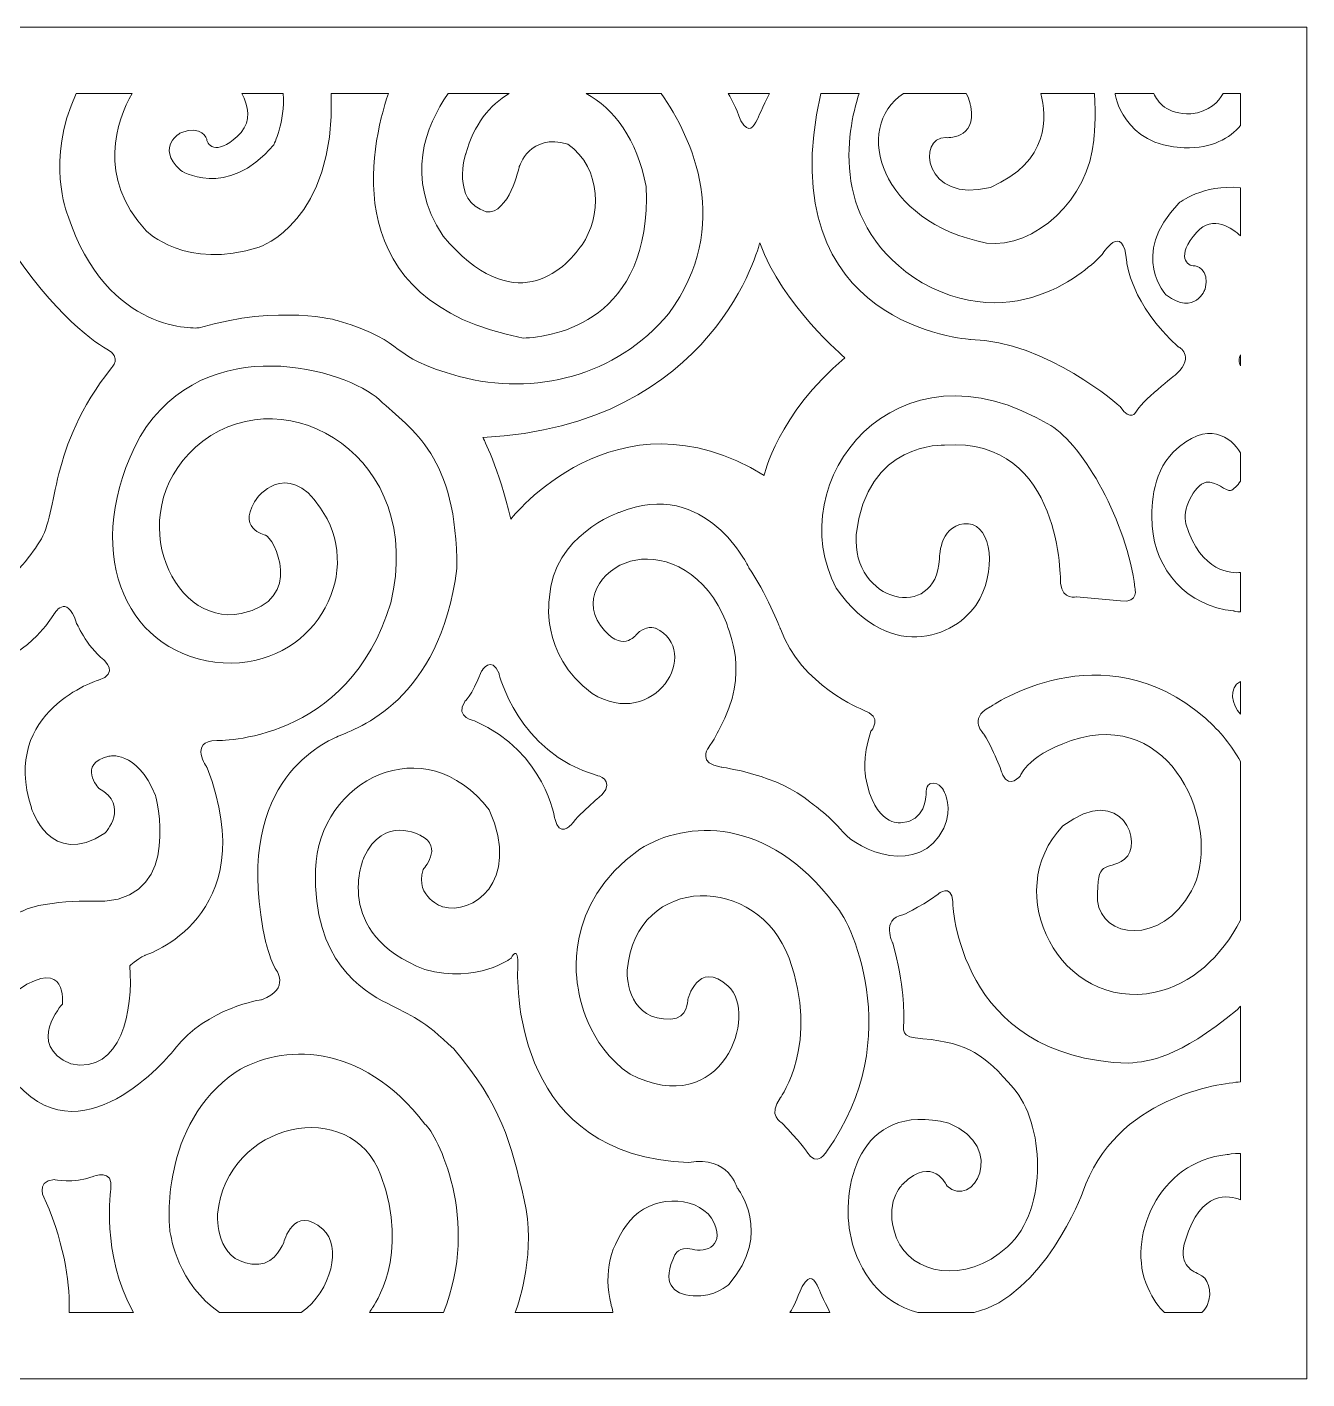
# Model space of a CAD drawing. Header units: centimetres. Extents: x 1.9 to 27.5, y -9.5 to -3.6.
# Drawn here: x 8.87 to 14.46, y -9.5 to -3.59 of the extents above; entities that cross this region are included whole.
import ezdxf

# ---------------------------------------------------------------- set-up
doc = ezdxf.new("R2010")
doc.units = ezdxf.units.CM
doc.header["$MEASUREMENT"] = 0
doc.layers.add('layer 1', color=7, linetype='Continuous')

msp = doc.modelspace()

# ---------------------------------------------------------------- linework, layer by layer
at = {"layer": 'layer 1', "color": 7, "lineweight": 9}
for points, knots in [([(1.85394, -3.59031), (1.85394, -3.59031), (14.45806, -3.59031), (14.45806, -3.59031), (14.45806, -3.59031), (14.45806, -3.59031), (14.45806, -9.50001), (14.45806, -9.50001), (14.45806, -9.50001), (14.45806, -9.50001), (1.85394, -9.50001), (1.85394, -9.50001), (1.85394, -9.50001), (1.85394, -9.50001), (1.85394, -3.59031), (1.85394, -3.59031)], [0, 0, 0, 0, 0.2, 0.2, 0.2, 0.2, 0.4, 0.4, 0.4, 0.4, 0.6, 0.6, 0.6, 0.6, 1, 1, 1, 1]), ([(9.08039, -3.88095), (8.94539, -4.17422), (9.0422, -4.40906), (9.0422, -4.40906), (9.0422, -4.40906), (9.21658, -4.94289), (9.61802, -4.90538), (9.61802, -4.90538), (9.61802, -4.90538), (9.9695, -4.80071), (10.22562, -4.87398), (10.22562, -4.87398), (10.22562, -4.87398), (10.54986, -4.97342), (10.42453, -5.02837), (10.75421, -5.11735), (10.75421, -5.11735), (11.0839, -5.20632), (11.43811, -5.11735), (11.66971, -4.84258), (11.66971, -4.84258), (11.95132, -4.45594), (11.77277, -4.07692), (11.63694, -3.88095), (11.63694, -3.88095), (11.63694, -3.88095), (11.30888, -3.88095), (11.30888, -3.88095), (11.30888, -3.88095), (11.42856, -3.94541), (11.53124, -4.08043), (11.57071, -4.28694), (11.57071, -4.28694), (11.59614, -4.8766), (11.16746, -4.94638), (11.03304, -4.94987), (11.03304, -4.94987), (10.21217, -4.79162), (10.36551, -4.11383), (10.44453, -3.88095), (10.44453, -3.88095), (10.44453, -3.88095), (10.19419, -3.88095), (10.19419, -3.88095), (10.19419, -3.88095), (10.21473, -4.44312), (9.87959, -4.55211), (9.87959, -4.55211), (9.87959, -4.55211), (9.5608, -4.65679), (9.38642, -4.48146), (9.38642, -4.48146), (9.38642, -4.48146), (9.16789, -4.2451), (9.25805, -3.99921), (9.3249, -3.88095), (9.3249, -3.88095), (9.3249, -3.88095), (9.08039, -3.88095), (9.08039, -3.88095)], [0, 0, 0, 0, 0.0625, 0.0625, 0.0625, 0.0625, 0.125, 0.125, 0.125, 0.125, 0.1875, 0.1875, 0.1875, 0.1875, 0.25, 0.25, 0.25, 0.25, 0.3125, 0.3125, 0.3125, 0.3125, 0.375, 0.375, 0.375, 0.375, 0.4375, 0.4375, 0.4375, 0.4375, 0.5, 0.5, 0.5, 0.5, 0.5625, 0.5625, 0.5625, 0.5625, 0.625, 0.625, 0.625, 0.625, 0.6875, 0.6875, 0.6875, 0.6875, 0.75, 0.75, 0.75, 0.75, 0.8125, 0.8125, 0.8125, 0.8125, 0.875, 0.875, 0.875, 0.875, 1, 1, 1, 1]), ([(9.80458, -3.88095), (9.831, -3.93463), (9.84647, -4.00128), (9.80057, -4.05097), (9.80057, -4.05097), (9.70471, -4.15472), (9.65191, -4.11212), (9.65083, -4.08054), (9.65083, -4.08054), (9.65083, -4.08054), (9.63018, -4.01642), (9.53825, -4.05208), (9.53825, -4.05208), (9.53825, -4.05208), (9.42401, -4.11022), (9.53543, -4.2164), (9.53543, -4.2164), (9.53543, -4.2164), (9.73526, -4.34909), (9.94299, -4.10701), (9.94299, -4.10701), (9.94299, -4.10701), (9.99295, -4.00479), (9.98526, -3.88095), (9.98526, -3.88095), (9.98526, -3.88095), (9.80458, -3.88095), (9.80458, -3.88095)], [0, 0, 0, 0, 0.125, 0.125, 0.125, 0.125, 0.25, 0.25, 0.25, 0.25, 0.375, 0.375, 0.375, 0.375, 0.5, 0.5, 0.5, 0.5, 0.625, 0.625, 0.625, 0.625, 0.75, 0.75, 0.75, 0.75, 1, 1, 1, 1]), ([(10.70517, -3.88095), (10.60802, -4.02376), (10.51381, -4.24518), (10.68337, -4.50501), (10.68337, -4.50501), (10.99126, -4.86613), (11.20923, -4.6594), (11.29097, -4.54165), (11.29097, -4.54165), (11.37272, -4.42389), (11.38089, -4.20931), (11.22831, -4.10202), (11.22831, -4.10202), (11.0621, -4.0523), (11.01578, -4.20146), (11.01578, -4.20146), (11.01578, -4.20146), (11.01578, -4.20146), (10.97219, -4.4108), (10.87137, -4.39772), (10.87137, -4.39772), (10.71607, -4.35062), (10.78237, -4.14389), (10.78237, -4.14389), (10.78237, -4.14389), (10.81821, -4.01702), (10.88811, -3.92926), (10.97237, -3.88095), (10.97237, -3.88095), (10.97237, -3.88095), (10.70517, -3.88095), (10.70517, -3.88095)], [0, 0, 0, 0, 0.1111111, 0.1111111, 0.1111111, 0.1111111, 0.2222222, 0.2222222, 0.2222222, 0.2222222, 0.3333333, 0.3333333, 0.3333333, 0.3333333, 0.4444444, 0.4444444, 0.4444444, 0.4444444, 0.5555556, 0.5555556, 0.5555556, 0.5555556, 0.6666667, 0.6666667, 0.6666667, 0.6666667, 0.7777778, 0.7777778, 0.7777778, 0.7777778, 1, 1, 1, 1]), ([(11.92874, -3.88095), (11.94832, -3.91216), (11.95843, -3.9359), (11.98491, -4), (11.98491, -4), (12.02274, -4.06204), (12.0385, -4.02875), (12.05741, -3.99243), (12.05741, -3.99243), (12.05741, -3.99243), (12.08135, -3.93615), (12.10951, -3.88095), (12.10951, -3.88095), (12.10951, -3.88095), (11.92874, -3.88095), (11.92874, -3.88095)], [0, 0, 0, 0, 0.2, 0.2, 0.2, 0.2, 0.4, 0.4, 0.4, 0.4, 0.6, 0.6, 0.6, 0.6, 1, 1, 1, 1]), ([(12.3333, -3.88095), (12.10489, -4.90276), (12.98754, -4.95615), (12.98754, -4.95615), (12.98754, -4.95615), (13.32177, -4.96313), (13.64147, -5.24924), (13.64147, -5.24924), (13.64147, -5.24924), (13.6887, -5.31902), (13.71049, -5.27366), (13.71049, -5.27366), (13.71049, -5.27366), (13.72866, -5.23179), (13.88851, -5.10618), (13.88851, -5.10618), (13.88851, -5.10618), (13.97206, -5.02593), (13.89577, -4.98755), (13.89577, -4.98755), (13.89577, -4.98755), (13.6887, -4.80263), (13.67053, -4.61771), (13.67053, -4.61771), (13.67053, -4.61771), (13.656, -4.43278), (13.56154, -4.5863), (13.56154, -4.5863), (13.56154, -4.5863), (13.56154, -4.5863), (13.23095, -4.95964), (12.77684, -4.70842), (12.77684, -4.70842), (12.36924, -4.45832), (12.44682, -4.0494), (12.50097, -3.88095), (12.50097, -3.88095), (12.50097, -3.88095), (12.3333, -3.88095), (12.3333, -3.88095)], [0, 0, 0, 0, 0.0909091, 0.0909091, 0.0909091, 0.0909091, 0.1818182, 0.1818182, 0.1818182, 0.1818182, 0.2727273, 0.2727273, 0.2727273, 0.2727273, 0.3636364, 0.3636364, 0.3636364, 0.3636364, 0.4545455, 0.4545455, 0.4545455, 0.4545455, 0.5454545, 0.5454545, 0.5454545, 0.5454545, 0.6363636, 0.6363636, 0.6363636, 0.6363636, 0.7272727, 0.7272727, 0.7272727, 0.7272727, 0.8181818, 0.8181818, 0.8181818, 0.8181818, 1, 1, 1, 1]), ([(12.69564, -3.88095), (12.46915, -4.03046), (12.59423, -4.44342), (13.05769, -4.53451), (13.05769, -4.53451), (13.26654, -4.56207), (13.50729, -4.3401), (13.52642, -4.08445), (13.52642, -4.08445), (13.52642, -4.08445), (13.53905, -3.97574), (13.52922, -3.88095), (13.52922, -3.88095), (13.52922, -3.88095), (13.29552, -3.88095), (13.29552, -3.88095), (13.29552, -3.88095), (13.32225, -3.9814), (13.33454, -4.17824), (13.07523, -4.29111), (13.07523, -4.29111), (12.78347, -4.36612), (12.75158, -4.06761), (12.88072, -4.07374), (12.88072, -4.07374), (12.88072, -4.07374), (13.01624, -4.08445), (12.98913, -3.93749), (12.98913, -3.93749), (12.98913, -3.93749), (12.98565, -3.90943), (12.96875, -3.88095), (12.96875, -3.88095), (12.96875, -3.88095), (12.69564, -3.88095), (12.69564, -3.88095)], [0, 0, 0, 0, 0.1, 0.1, 0.1, 0.1, 0.2, 0.2, 0.2, 0.2, 0.3, 0.3, 0.3, 0.3, 0.4, 0.4, 0.4, 0.4, 0.5, 0.5, 0.5, 0.5, 0.6, 0.6, 0.6, 0.6, 0.7, 0.7, 0.7, 0.7, 0.8, 0.8, 0.8, 0.8, 1, 1, 1, 1]), ([(13.6194, -3.88095), (13.6194, -3.88095), (13.61953, -3.88122), (13.61953, -3.88122), (13.61953, -3.88122), (13.61953, -3.88122), (13.65196, -4.10949), (13.92217, -4.11814), (13.92217, -4.11814), (14.04523, -4.12208), (14.12098, -4.0753), (14.16742, -4.02043), (14.16742, -4.02043), (14.16742, -4.02043), (14.16742, -3.88095), (14.16742, -3.88095), (14.16742, -3.88095), (14.16742, -3.88095), (14.09183, -3.88095), (14.09183, -3.88095), (14.09183, -3.88095), (14.07337, -3.91454), (14.03314, -3.96175), (13.95099, -3.96942), (13.95099, -3.96942), (13.84477, -3.97427), (13.80424, -3.91608), (13.78951, -3.88095), (13.78951, -3.88095), (13.78951, -3.88095), (13.6194, -3.88095), (13.6194, -3.88095)], [0, 0, 0, 0, 0.1111111, 0.1111111, 0.1111111, 0.1111111, 0.2222222, 0.2222222, 0.2222222, 0.2222222, 0.3333333, 0.3333333, 0.3333333, 0.3333333, 0.4444444, 0.4444444, 0.4444444, 0.4444444, 0.5555556, 0.5555556, 0.5555556, 0.5555556, 0.6666667, 0.6666667, 0.6666667, 0.6666667, 0.7777778, 0.7777778, 0.7777778, 0.7777778, 1, 1, 1, 1]), ([(9.23443, -5.08052), (9.23443, -5.08052), (9.28275, -5.0347), (9.21373, -4.99805), (9.21373, -4.99805), (9.1447, -4.9614), (8.94452, -4.80563), (8.74435, -4.47882), (8.74435, -4.47882), (8.54417, -4.15201), (8.11621, -4.37192), (8.09895, -4.57045), (8.09895, -4.57045), (8.08169, -4.76898), (8.13001, -4.8545), (8.24046, -4.87893), (8.24046, -4.87893), (8.36125, -4.88504), (8.40612, -4.7476), (8.33364, -4.70789), (8.33364, -4.70789), (8.26116, -4.66819), (8.22665, -4.54296), (8.38196, -4.49104), (8.38196, -4.49104), (8.53727, -4.43912), (8.63391, -4.64375), (8.64426, -4.77814), (8.64426, -4.77814), (8.65461, -4.91253), (8.60284, -4.98584), (8.54762, -5.04387), (8.54762, -5.04387), (8.4924, -5.1019), (8.52346, -5.13244), (8.57868, -5.16298), (8.57868, -5.16298), (8.63391, -5.19353), (8.92382, -5.41649), (8.73054, -5.81355), (8.73054, -5.81355), (8.52691, -6.06706), (8.25771, -5.9571), (8.2301, -5.82882), (8.2301, -5.82882), (8.20249, -5.70054), (8.26807, -5.63182), (8.37333, -5.65778), (8.37333, -5.65778), (8.4786, -5.68374), (8.5528, -5.57226), (8.46824, -5.43482), (8.46824, -5.43482), (8.34054, -5.2989), (8.09723, -5.389), (8.05926, -5.57226), (8.05926, -5.57226), (8.0213, -5.75552), (8.02302, -6.01361), (8.31466, -6.13883), (8.31466, -6.13883), (8.61665, -6.22435), (8.83408, -5.97696), (8.92036, -5.84104), (8.92036, -5.84104), (9.00665, -5.70512), (8.95488, -5.43329), (9.23443, -5.08052)], [0, 0, 0, 0, 0.0555556, 0.0555556, 0.0555556, 0.0555556, 0.1111111, 0.1111111, 0.1111111, 0.1111111, 0.1666667, 0.1666667, 0.1666667, 0.1666667, 0.2222222, 0.2222222, 0.2222222, 0.2222222, 0.2777778, 0.2777778, 0.2777778, 0.2777778, 0.3333333, 0.3333333, 0.3333333, 0.3333333, 0.3888889, 0.3888889, 0.3888889, 0.3888889, 0.4444444, 0.4444444, 0.4444444, 0.4444444, 0.5, 0.5, 0.5, 0.5, 0.5555556, 0.5555556, 0.5555556, 0.5555556, 0.6111111, 0.6111111, 0.6111111, 0.6111111, 0.6666667, 0.6666667, 0.6666667, 0.6666667, 0.7222222, 0.7222222, 0.7222222, 0.7222222, 0.7777778, 0.7777778, 0.7777778, 0.7777778, 0.8333333, 0.8333333, 0.8333333, 0.8333333, 0.8888889, 0.8888889, 0.8888889, 0.8888889, 1, 1, 1, 1]), ([(14.16742, -4.29303), (14.00323, -4.27615), (13.89823, -4.35986), (13.89823, -4.35986), (13.89823, -4.35986), (13.6784, -4.59189), (13.84372, -4.76285), (13.84372, -4.76285), (13.84372, -4.76285), (13.96908, -4.85357), (14.01268, -4.73669), (14.01268, -4.73669), (14.01268, -4.73669), (14.0363, -4.64422), (13.96726, -4.63376), (13.96726, -4.63376), (13.96726, -4.63376), (13.93456, -4.63725), (13.8831, -4.59315), (13.97634, -4.48721), (13.97634, -4.48721), (14.04707, -4.40686), (14.13533, -4.47347), (14.16742, -4.50289), (14.16742, -4.50289), (14.16742, -4.50289), (14.16742, -4.29303), (14.16742, -4.29303)], [0, 0, 0, 0, 0.125, 0.125, 0.125, 0.125, 0.25, 0.25, 0.25, 0.25, 0.375, 0.375, 0.375, 0.375, 0.5, 0.5, 0.5, 0.5, 0.625, 0.625, 0.625, 0.625, 0.75, 0.75, 0.75, 0.75, 1, 1, 1, 1]), ([(10.97904, -5.74163), (10.97904, -5.74163), (11.43797, -5.15306), (12.08626, -5.55058), (12.08626, -5.55058), (12.08626, -5.55058), (12.14403, -5.28249), (12.43929, -5.03597), (12.43929, -5.03597), (12.43929, -5.03597), (12.16649, -4.80793), (12.067, -4.53368), (12.067, -4.53368), (12.067, -4.53368), (11.87444, -5.33487), (10.85708, -5.38418), (10.85708, -5.38418), (10.85708, -5.38418), (10.92769, -5.51977), (10.97904, -5.74163)], [0, 0, 0, 0, 0.1666667, 0.1666667, 0.1666667, 0.1666667, 0.3333333, 0.3333333, 0.3333333, 0.3333333, 0.5, 0.5, 0.5, 0.5, 0.6666667, 0.6666667, 0.6666667, 0.6666667, 1, 1, 1, 1]), ([(8.82423, -8.21358), (8.82423, -8.21358), (8.66801, -7.97283), (8.82786, -7.79838), (8.82786, -7.79838), (9.0422, -7.65183), (9.02041, -7.86118), (9.02041, -7.86118), (9.02041, -7.86118), (9.02041, -7.86118), (8.85692, -8.03912), (9.05674, -8.12286), (9.05674, -8.12286), (9.28198, -8.16822), (9.3292, -7.8856), (9.31467, -7.6937), (9.31467, -7.6937), (9.31467, -7.6937), (9.34374, -7.66579), (9.38006, -7.64834), (9.38006, -7.64834), (9.38006, -7.64834), (9.9032, -7.48436), (9.65253, -6.8284), (9.65253, -6.8284), (9.65253, -6.8284), (9.56898, -6.71152), (9.69431, -6.7089), (9.69431, -6.7089), (9.69431, -6.7089), (10.27194, -6.7246), (10.4545, -6.10703), (10.4545, -6.10703), (10.6098, -5.46853), (9.99947, -5.12049), (9.63437, -5.40049), (9.63437, -5.40049), (9.26926, -5.68049), (9.48724, -6.21694), (9.80057, -6.15413), (9.80057, -6.15413), (10.08394, -6.09395), (9.94226, -5.81918), (9.90684, -5.81133), (9.90684, -5.81133), (9.90684, -5.81133), (9.7706, -5.78255), (9.87687, -5.64124), (9.87687, -5.64124), (9.87687, -5.64124), (10.02672, -5.45806), (10.17658, -5.74068), (10.17658, -5.74068), (10.32644, -6.02329), (10.08667, -6.41582), (9.68614, -6.3661), (9.68614, -6.3661), (9.28561, -6.31638), (9.10033, -5.86628), (9.35918, -5.37955), (9.35918, -5.37955), (9.64799, -4.90591), (10.26104, -5.08647), (10.40545, -5.21993), (10.40545, -5.21993), (10.54986, -5.35339), (10.74604, -5.46591), (10.74331, -5.95787), (10.74331, -5.95787), (10.66975, -6.53881), (10.30464, -6.65657), (10.22562, -6.69058), (10.22562, -6.69058), (10.14661, -6.7246), (9.75425, -6.90778), (9.90956, -7.59339), (9.90956, -7.59339), (9.90956, -7.59339), (9.92046, -7.64573), (9.95043, -7.70591), (9.95043, -7.70591), (9.95043, -7.70591), (10.02127, -7.79489), (9.89049, -7.84199), (9.89049, -7.84199), (9.89049, -7.84199), (9.65344, -7.87601), (9.51176, -8.05657), (9.51176, -8.05657), (9.51176, -8.05657), (9.12667, -8.54853), (8.82423, -8.21358)], [0, 0, 0, 0, 0.0416667, 0.0416667, 0.0416667, 0.0416667, 0.0833333, 0.0833333, 0.0833333, 0.0833333, 0.125, 0.125, 0.125, 0.125, 0.1666667, 0.1666667, 0.1666667, 0.1666667, 0.2083333, 0.2083333, 0.2083333, 0.2083333, 0.25, 0.25, 0.25, 0.25, 0.2916667, 0.2916667, 0.2916667, 0.2916667, 0.3333333, 0.3333333, 0.3333333, 0.3333333, 0.375, 0.375, 0.375, 0.375, 0.4166667, 0.4166667, 0.4166667, 0.4166667, 0.4583333, 0.4583333, 0.4583333, 0.4583333, 0.5, 0.5, 0.5, 0.5, 0.5416667, 0.5416667, 0.5416667, 0.5416667, 0.5833333, 0.5833333, 0.5833333, 0.5833333, 0.625, 0.625, 0.625, 0.625, 0.6666667, 0.6666667, 0.6666667, 0.6666667, 0.7083333, 0.7083333, 0.7083333, 0.7083333, 0.75, 0.75, 0.75, 0.75, 0.7916667, 0.7916667, 0.7916667, 0.7916667, 0.8333333, 0.8333333, 0.8333333, 0.8333333, 0.875, 0.875, 0.875, 0.875, 0.9166667, 0.9166667, 0.9166667, 0.9166667, 1, 1, 1, 1]), ([(13.70599, -6.04143), (13.70599, -6.04143), (13.72732, -6.10836), (13.64364, -6.09923), (13.64364, -6.09923), (13.64364, -6.09923), (13.45166, -6.08098), (13.45166, -6.08098), (13.45166, -6.08098), (13.45166, -6.08098), (13.38931, -6.09771), (13.38111, -6.02166), (13.38111, -6.02166), (13.38111, -6.02166), (13.39423, -5.38126), (12.87409, -5.41777), (12.87409, -5.41777), (12.87409, -5.41777), (12.53279, -5.40103), (12.48849, -5.81022), (12.48849, -5.81022), (12.4688, -6.10532), (12.83635, -6.19507), (12.85276, -5.91518), (12.85276, -5.91518), (12.85276, -5.91518), (12.84947, -5.77523), (12.95941, -5.76154), (12.95941, -5.76154), (13.06935, -5.74785), (13.10873, -5.93495), (13.02833, -6.09011), (13.02833, -6.09011), (12.94793, -6.24526), (12.64437, -6.38977), (12.40153, -6.04295), (12.40153, -6.04295), (12.15554, -5.58244), (12.65646, -4.91949), (13.33844, -5.33258), (13.33844, -5.33258), (13.47956, -5.41625), (13.67455, -5.75865), (13.70599, -6.04143)], [0, 0, 0, 0, 0.0833333, 0.0833333, 0.0833333, 0.0833333, 0.1666667, 0.1666667, 0.1666667, 0.1666667, 0.25, 0.25, 0.25, 0.25, 0.3333333, 0.3333333, 0.3333333, 0.3333333, 0.4166667, 0.4166667, 0.4166667, 0.4166667, 0.5, 0.5, 0.5, 0.5, 0.5833333, 0.5833333, 0.5833333, 0.5833333, 0.6666667, 0.6666667, 0.6666667, 0.6666667, 0.75, 0.75, 0.75, 0.75, 0.8333333, 0.8333333, 0.8333333, 0.8333333, 1, 1, 1, 1]), ([(14.16742, -5.02294), (14.16379, -5.02992), (14.16169, -5.03826), (14.16169, -5.04722), (14.16169, -5.04722), (14.16169, -5.05617), (14.16379, -5.0645), (14.16742, -5.07148), (14.16742, -5.07148), (14.16742, -5.07148), (14.16742, -5.02294), (14.16742, -5.02294)], [0, 0, 0, 0, 0.25, 0.25, 0.25, 0.25, 0.5, 0.5, 0.5, 0.5, 1, 1, 1, 1]), ([(14.16742, -5.45097), (14.12848, -5.38647), (14.02502, -5.30042), (13.87405, -5.44918), (13.87405, -5.44918), (13.77574, -5.54605), (13.77737, -5.70355), (13.78187, -5.771), (13.78187, -5.771), (13.79467, -5.96302), (13.93456, -6.12373), (14.13812, -6.14241), (14.13812, -6.14241), (14.13812, -6.14241), (14.15123, -6.14654), (14.16742, -6.147), (14.16742, -6.147), (14.16742, -6.147), (14.16742, -5.97487), (14.16742, -5.97487), (14.16742, -5.97487), (14.13474, -5.97804), (13.99377, -5.97847), (13.92948, -5.7617), (13.92948, -5.7617), (13.91113, -5.70475), (13.96327, -5.59172), (14.01796, -5.58054), (14.01796, -5.58054), (14.05863, -5.57223), (14.10798, -5.62241), (14.12352, -5.61673), (14.12352, -5.61673), (14.13852, -5.61124), (14.1551, -5.59598), (14.16742, -5.57549), (14.16742, -5.57549), (14.16742, -5.57549), (14.16742, -5.45097), (14.16742, -5.45097)], [0, 0, 0, 0, 0.0909091, 0.0909091, 0.0909091, 0.0909091, 0.1818182, 0.1818182, 0.1818182, 0.1818182, 0.2727273, 0.2727273, 0.2727273, 0.2727273, 0.3636364, 0.3636364, 0.3636364, 0.3636364, 0.4545455, 0.4545455, 0.4545455, 0.4545455, 0.5454545, 0.5454545, 0.5454545, 0.5454545, 0.6363636, 0.6363636, 0.6363636, 0.6363636, 0.7272727, 0.7272727, 0.7272727, 0.7272727, 0.8181818, 0.8181818, 0.8181818, 0.8181818, 1, 1, 1, 1]), ([(12.87265, -6.93274), (12.87265, -6.93274), (12.85583, -6.88798), (12.81378, -6.89724), (12.81378, -6.89724), (12.81378, -6.89724), (12.79191, -6.90032), (12.79359, -6.94817), (12.79359, -6.94817), (12.79359, -6.94817), (12.79191, -7.06547), (12.68258, -7.06856), (12.68258, -7.06856), (12.68258, -7.06856), (12.5682, -7.08554), (12.52951, -6.86791), (12.52951, -6.86791), (12.52951, -6.86791), (12.51269, -6.78456), (12.55306, -6.6688), (12.55306, -6.6688), (12.55306, -6.6688), (12.61025, -6.60552), (12.51774, -6.57465), (12.51774, -6.57465), (12.51774, -6.57465), (12.24524, -6.46816), (12.15778, -6.2212), (12.15778, -6.2212), (12.15778, -6.2212), (12.09049, -6.05605), (12.01985, -5.95418), (12.01985, -5.95418), (12.01985, -5.95418), (11.83482, -5.55597), (11.453, -5.71186), (11.453, -5.71186), (11.453, -5.71186), (11.162, -5.81373), (11.14855, -6.08229), (11.14855, -6.08229), (11.14855, -6.08229), (11.1015, -6.32877), (11.3342, -6.5032), (11.3342, -6.5032), (11.60731, -6.67161), (11.82035, -6.31674), (11.61168, -6.2185), (11.61168, -6.2185), (11.61168, -6.2185), (11.56799, -6.20146), (11.52647, -6.24758), (11.52647, -6.24758), (11.52647, -6.24758), (11.46311, -6.33379), (11.37134, -6.20647), (11.37134, -6.20647), (11.27957, -6.07916), (11.39865, -5.93982), (11.52538, -5.92078), (11.52538, -5.92078), (11.65757, -5.89371), (11.83673, -5.97691), (11.92195, -6.19445), (11.92195, -6.19445), (11.9285, -6.23354), (12.02901, -6.40596), (11.89136, -6.65858), (11.89136, -6.65858), (11.89136, -6.65858), (11.86514, -6.71071), (11.84001, -6.74479), (11.84001, -6.74479), (11.84001, -6.74479), (11.79631, -6.80995), (11.89791, -6.82499), (11.89791, -6.82499), (11.89791, -6.82499), (12.15246, -6.86007), (12.28574, -6.97736), (12.28574, -6.97736), (12.28574, -6.97736), (12.36658, -7.0325), (12.43104, -7.10969), (12.43104, -7.10969), (12.49549, -7.18687), (12.76498, -7.30928), (12.8713, -7.09164), (12.8713, -7.09164), (12.91391, -7.00443), (12.87265, -6.93274), (12.87265, -6.93274)], [0, 0, 0, 0, 0.0416667, 0.0416667, 0.0416667, 0.0416667, 0.0833333, 0.0833333, 0.0833333, 0.0833333, 0.125, 0.125, 0.125, 0.125, 0.1666667, 0.1666667, 0.1666667, 0.1666667, 0.2083333, 0.2083333, 0.2083333, 0.2083333, 0.25, 0.25, 0.25, 0.25, 0.2916667, 0.2916667, 0.2916667, 0.2916667, 0.3333333, 0.3333333, 0.3333333, 0.3333333, 0.375, 0.375, 0.375, 0.375, 0.4166667, 0.4166667, 0.4166667, 0.4166667, 0.4583333, 0.4583333, 0.4583333, 0.4583333, 0.5, 0.5, 0.5, 0.5, 0.5416667, 0.5416667, 0.5416667, 0.5416667, 0.5833333, 0.5833333, 0.5833333, 0.5833333, 0.625, 0.625, 0.625, 0.625, 0.6666667, 0.6666667, 0.6666667, 0.6666667, 0.7083333, 0.7083333, 0.7083333, 0.7083333, 0.75, 0.75, 0.75, 0.75, 0.7916667, 0.7916667, 0.7916667, 0.7916667, 0.8333333, 0.8333333, 0.8333333, 0.8333333, 0.875, 0.875, 0.875, 0.875, 0.9166667, 0.9166667, 0.9166667, 0.9166667, 1, 1, 1, 1]), ([(8.84533, -7.4547), (8.84533, -7.4547), (8.66633, -7.54333), (8.63557, -7.35265), (8.63557, -7.35265), (8.63557, -7.35265), (8.62718, -6.83704), (8.4314, -6.58191), (8.4314, -6.58191), (8.4314, -6.58191), (8.29995, -6.47718), (8.44818, -6.43958), (8.44818, -6.43958), (8.44818, -6.43958), (8.80617, -6.44227), (8.98238, -6.1576), (8.98238, -6.1576), (8.98238, -6.1576), (9.03831, -6.06093), (9.08026, -6.19252), (9.08026, -6.19252), (9.08026, -6.19252), (9.12501, -6.29725), (9.20053, -6.35633), (9.20053, -6.35633), (9.20053, -6.35633), (9.27045, -6.4181), (9.17815, -6.44495), (9.17815, -6.44495), (9.17815, -6.44495), (8.74744, -6.57654), (8.88449, -7.00354), (8.88449, -7.00354), (8.88449, -7.00354), (8.96559, -7.27209), (9.20612, -7.11364), (9.20612, -7.11364), (9.20612, -7.11364), (9.31799, -6.99548), (9.17815, -6.9176), (9.17815, -6.9176), (9.17815, -6.9176), (9.08306, -6.81287), (9.2229, -6.77796), (9.2229, -6.77796), (9.2229, -6.77796), (9.34317, -6.74573), (9.42707, -6.94983), (9.42707, -6.94983), (9.42707, -6.94983), (9.54454, -7.38488), (9.20612, -7.41173), (9.20612, -7.41173), (9.20612, -7.41173), (8.94881, -7.40099), (8.84533, -7.4547)], [0, 0, 0, 0, 0.0666667, 0.0666667, 0.0666667, 0.0666667, 0.1333333, 0.1333333, 0.1333333, 0.1333333, 0.2, 0.2, 0.2, 0.2, 0.2666667, 0.2666667, 0.2666667, 0.2666667, 0.3333333, 0.3333333, 0.3333333, 0.3333333, 0.4, 0.4, 0.4, 0.4, 0.4666667, 0.4666667, 0.4666667, 0.4666667, 0.5333333, 0.5333333, 0.5333333, 0.5333333, 0.6, 0.6, 0.6, 0.6, 0.6666667, 0.6666667, 0.6666667, 0.6666667, 0.7333333, 0.7333333, 0.7333333, 0.7333333, 0.8, 0.8, 0.8, 0.8, 0.8666667, 0.8666667, 0.8666667, 0.8666667, 1, 1, 1, 1]), ([(14.16742, -6.80085), (14.12999, -6.73311), (14.07952, -6.66921), (14.01419, -6.61208), (14.01419, -6.61208), (13.56351, -6.21804), (13.0737, -6.56262), (13.0737, -6.56262), (13.0737, -6.56262), (12.9728, -6.61566), (13.04679, -6.68083), (13.04679, -6.68083), (13.04679, -6.68083), (13.09892, -6.76873), (13.12919, -6.86118), (13.12919, -6.86118), (13.12919, -6.86118), (13.15778, -6.9218), (13.20654, -6.8627), (13.20654, -6.8627), (13.20654, -6.8627), (13.20654, -6.8627), (13.23728, -6.76364), (13.46934, -6.69696), (13.46934, -6.69696), (13.89984, -6.59087), (14.08818, -7.12434), (13.95365, -7.36683), (13.95365, -7.36683), (13.81912, -7.60932), (13.56015, -7.57295), (13.54333, -7.40927), (13.54333, -7.40927), (13.53997, -7.21528), (13.57697, -7.28802), (13.66105, -7.2274), (13.66105, -7.2274), (13.74513, -7.16678), (13.65432, -6.88792), (13.39199, -7.08191), (13.39199, -7.08191), (13.11284, -7.36986), (13.37853, -7.89727), (13.79558, -7.80937), (13.79558, -7.80937), (13.95234, -7.77633), (14.08583, -7.65461), (14.16742, -7.49465), (14.16742, -7.49465), (14.16742, -7.49465), (14.16742, -6.80085), (14.16742, -6.80085)], [0, 0, 0, 0, 0.0714286, 0.0714286, 0.0714286, 0.0714286, 0.1428571, 0.1428571, 0.1428571, 0.1428571, 0.2142857, 0.2142857, 0.2142857, 0.2142857, 0.2857143, 0.2857143, 0.2857143, 0.2857143, 0.3571429, 0.3571429, 0.3571429, 0.3571429, 0.4285714, 0.4285714, 0.4285714, 0.4285714, 0.5, 0.5, 0.5, 0.5, 0.5714286, 0.5714286, 0.5714286, 0.5714286, 0.6428571, 0.6428571, 0.6428571, 0.6428571, 0.7142857, 0.7142857, 0.7142857, 0.7142857, 0.7857143, 0.7857143, 0.7857143, 0.7857143, 0.8571429, 0.8571429, 0.8571429, 0.8571429, 1, 1, 1, 1]), ([(11.24164, -7.07853), (11.24164, -7.07853), (11.19157, -7.13692), (11.1713, -7.04991), (11.1713, -7.04991), (11.1713, -7.04991), (11.13314, -6.76484), (10.82435, -6.62402), (10.82435, -6.62402), (10.82435, -6.62402), (10.73135, -6.61142), (10.77785, -6.53815), (10.77785, -6.53815), (10.77785, -6.53815), (10.80646, -6.52098), (10.85177, -6.40535), (10.85177, -6.40535), (10.85177, -6.40535), (10.8935, -6.33322), (10.92807, -6.4168), (10.92807, -6.4168), (10.92807, -6.4168), (11.00676, -6.75911), (11.3561, -6.86215), (11.3561, -6.86215), (11.3561, -6.86215), (11.43598, -6.87818), (11.37875, -6.94573), (11.37875, -6.94573), (11.37875, -6.94573), (11.29172, -7.01671), (11.24164, -7.07853)], [0, 0, 0, 0, 0.1111111, 0.1111111, 0.1111111, 0.1111111, 0.2222222, 0.2222222, 0.2222222, 0.2222222, 0.3333333, 0.3333333, 0.3333333, 0.3333333, 0.4444444, 0.4444444, 0.4444444, 0.4444444, 0.5555556, 0.5555556, 0.5555556, 0.5555556, 0.6666667, 0.6666667, 0.6666667, 0.6666667, 0.7777778, 0.7777778, 0.7777778, 0.7777778, 1, 1, 1, 1]), ([(14.16742, -6.45115), (14.11476, -6.47722), (14.12875, -6.55537), (14.16742, -6.59363), (14.16742, -6.59363), (14.16742, -6.59363), (14.16742, -6.45115), (14.16742, -6.45115)], [0, 0, 0, 0, 0.3333333, 0.3333333, 0.3333333, 0.3333333, 1, 1, 1, 1]), ([(11.42539, -9.20937), (11.4236, -9.19121), (11.41742, -9.17558), (11.41742, -9.17558), (11.41742, -9.17558), (11.38338, -9.03103), (11.41402, -8.91539), (11.50082, -8.80736), (11.50082, -8.80736), (11.58763, -8.69933), (11.78166, -8.69325), (11.85655, -8.79671), (11.85655, -8.79671), (11.92463, -8.91996), (11.83102, -8.94838), (11.77145, -8.93317), (11.77145, -8.93317), (11.71188, -8.91795), (11.69656, -8.95751), (11.69656, -8.95751), (11.69656, -8.95751), (11.63699, -9.08076), (11.68464, -9.12945), (11.77656, -9.13705), (11.77656, -9.13705), (11.86847, -9.14466), (11.93144, -9.08684), (11.93144, -9.08684), (11.93144, -9.08684), (12.12888, -8.86165), (11.96889, -8.66586), (11.96889, -8.66586), (11.96889, -8.66586), (11.96889, -8.66586), (11.93144, -8.52283), (11.75783, -8.55326), (11.75783, -8.55326), (11.00553, -8.52892), (11.00532, -7.803), (11.00986, -7.69852), (11.00986, -7.69852), (11.0144, -7.59404), (10.98074, -7.66048), (10.98074, -7.66048), (10.98074, -7.66048), (10.98074, -7.66048), (10.8357, -7.77271), (10.60422, -7.71033), (10.60422, -7.71033), (10.19403, -7.55209), (10.337, -7.22039), (10.337, -7.22039), (10.337, -7.22039), (10.4238, -7.03172), (10.5855, -7.12453), (10.5855, -7.12453), (10.5855, -7.12453), (10.68762, -7.17474), (10.59571, -7.27364), (10.59571, -7.27364), (10.59571, -7.27364), (10.55997, -7.39689), (10.68252, -7.43645), (10.68252, -7.43645), (10.68252, -7.43645), (10.80677, -7.47144), (11.02633, -7.33602), (10.88506, -7.01194), (10.88506, -7.01194), (10.60422, -6.64828), (10.13956, -6.87804), (10.12595, -7.27516), (10.12595, -7.27516), (10.11233, -7.67229), (10.33461, -7.80466), (10.43843, -7.85792), (10.43843, -7.85792), (10.54226, -7.91117), (10.60047, -7.93095), (10.72983, -8.05724), (10.72983, -8.05724), (10.93987, -8.30519), (10.97831, -8.46197), (11.03788, -8.71759), (11.03788, -8.71759), (11.08932, -8.9383), (11.01894, -9.15443), (10.99875, -9.20937), (10.99875, -9.20937), (10.99875, -9.20937), (11.42539, -9.20937), (11.42539, -9.20937)], [0, 0, 0, 0, 0.0416667, 0.0416667, 0.0416667, 0.0416667, 0.0833333, 0.0833333, 0.0833333, 0.0833333, 0.125, 0.125, 0.125, 0.125, 0.1666667, 0.1666667, 0.1666667, 0.1666667, 0.2083333, 0.2083333, 0.2083333, 0.2083333, 0.25, 0.25, 0.25, 0.25, 0.2916667, 0.2916667, 0.2916667, 0.2916667, 0.3333333, 0.3333333, 0.3333333, 0.3333333, 0.375, 0.375, 0.375, 0.375, 0.4166667, 0.4166667, 0.4166667, 0.4166667, 0.4583333, 0.4583333, 0.4583333, 0.4583333, 0.5, 0.5, 0.5, 0.5, 0.5416667, 0.5416667, 0.5416667, 0.5416667, 0.5833333, 0.5833333, 0.5833333, 0.5833333, 0.625, 0.625, 0.625, 0.625, 0.6666667, 0.6666667, 0.6666667, 0.6666667, 0.7083333, 0.7083333, 0.7083333, 0.7083333, 0.75, 0.75, 0.75, 0.75, 0.7916667, 0.7916667, 0.7916667, 0.7916667, 0.8333333, 0.8333333, 0.8333333, 0.8333333, 0.875, 0.875, 0.875, 0.875, 0.9166667, 0.9166667, 0.9166667, 0.9166667, 1, 1, 1, 1]), ([(12.36089, -8.50402), (12.36089, -8.50402), (12.31638, -8.58123), (12.27352, -8.50705), (12.27352, -8.50705), (12.27352, -8.50705), (12.23891, -8.4571), (12.16308, -8.3799), (12.16308, -8.3799), (12.16308, -8.3799), (12.09879, -8.34811), (12.15813, -8.26939), (12.15813, -8.26939), (12.15813, -8.26939), (12.33067, -8.03022), (12.1955, -7.66087), (12.1955, -7.66087), (12.06033, -7.29152), (11.52844, -7.28546), (11.48778, -7.71234), (11.48778, -7.71234), (11.48668, -7.75977), (11.49767, -7.93234), (11.67899, -7.92729), (11.67899, -7.92729), (11.75372, -7.92325), (11.75262, -7.84353), (11.75262, -7.84353), (11.75262, -7.84353), (11.75262, -7.84353), (11.79548, -7.66289), (11.92955, -7.78298), (11.92955, -7.78298), (12.06363, -7.90307), (11.90593, -8.37384), (11.50042, -8.16797), (11.50042, -8.16797), (11.3103, -8.03779), (11.27788, -7.81931), (11.27348, -7.79206), (11.27348, -7.79206), (11.26909, -7.76481), (11.19876, -7.42624), (11.54328, -7.18404), (11.54328, -7.18404), (11.74438, -7.05689), (12.10374, -7.03872), (12.39386, -7.42473), (12.39386, -7.42473), (12.45485, -7.47922), (12.71695, -8.00449), (12.36089, -8.50402)], [0, 0, 0, 0, 0.0714286, 0.0714286, 0.0714286, 0.0714286, 0.1428571, 0.1428571, 0.1428571, 0.1428571, 0.2142857, 0.2142857, 0.2142857, 0.2142857, 0.2857143, 0.2857143, 0.2857143, 0.2857143, 0.3571429, 0.3571429, 0.3571429, 0.3571429, 0.4285714, 0.4285714, 0.4285714, 0.4285714, 0.5, 0.5, 0.5, 0.5, 0.5714286, 0.5714286, 0.5714286, 0.5714286, 0.6428571, 0.6428571, 0.6428571, 0.6428571, 0.7142857, 0.7142857, 0.7142857, 0.7142857, 0.7857143, 0.7857143, 0.7857143, 0.7857143, 0.8571429, 0.8571429, 0.8571429, 0.8571429, 1, 1, 1, 1]), ([(14.16742, -7.87076), (14.15906, -7.8789), (14.15353, -7.88618), (14.15353, -7.88618), (14.15353, -7.88618), (13.8895, -8.10255), (13.77347, -8.10973), (13.67904, -8.11996), (13.67904, -8.11996), (12.92742, -8.09781), (12.91008, -7.41291), (12.91008, -7.41291), (12.91008, -7.41291), (12.9043, -7.33113), (12.84648, -7.38054), (12.84648, -7.38054), (12.84648, -7.38054), (12.75397, -7.44698), (12.6923, -7.47084), (12.6923, -7.47084), (12.6923, -7.47084), (12.59594, -7.48958), (12.64798, -7.59521), (12.64798, -7.59521), (12.64798, -7.59521), (12.70001, -7.7724), (12.69616, -7.91551), (12.69616, -7.91551), (12.69616, -7.91551), (12.69808, -7.98195), (12.67496, -8.00581), (12.77903, -8.01262), (12.77903, -8.01262), (12.98331, -8.03306), (13.04498, -8.07907), (13.17604, -8.22899), (13.17604, -8.22899), (13.30709, -8.37892), (13.33407, -8.75374), (13.14905, -8.92241), (13.14905, -8.92241), (12.96404, -9.09108), (12.72699, -9.04167), (12.66532, -8.88493), (12.66532, -8.88493), (12.60365, -8.72818), (12.6923, -8.64811), (12.6923, -8.64811), (12.6923, -8.64811), (12.82336, -8.51863), (12.88493, -8.65558), (12.88493, -8.65558), (12.88493, -8.65558), (12.99781, -8.76295), (13.15174, -8.48771), (12.89348, -8.38185), (12.89348, -8.38185), (12.49326, -8.28053), (12.418, -8.67373), (12.46589, -8.88242), (12.46589, -8.88242), (12.50002, -9.03114), (12.5941, -9.16601), (12.758, -9.20937), (12.758, -9.20937), (12.758, -9.20937), (13.00363, -9.20937), (13.00363, -9.20937), (13.00363, -9.20937), (13.30699, -9.13896), (13.47747, -8.68618), (13.47747, -8.68618), (13.47747, -8.68618), (13.61982, -8.26479), (14.08083, -8.20827), (14.16742, -8.20132), (14.16742, -8.20132), (14.16742, -8.20132), (14.16742, -7.87076), (14.16742, -7.87076)], [0, 0, 0, 0, 0.047619, 0.047619, 0.047619, 0.047619, 0.0952381, 0.0952381, 0.0952381, 0.0952381, 0.1428571, 0.1428571, 0.1428571, 0.1428571, 0.1904762, 0.1904762, 0.1904762, 0.1904762, 0.2380952, 0.2380952, 0.2380952, 0.2380952, 0.2857143, 0.2857143, 0.2857143, 0.2857143, 0.3333333, 0.3333333, 0.3333333, 0.3333333, 0.3809524, 0.3809524, 0.3809524, 0.3809524, 0.4285714, 0.4285714, 0.4285714, 0.4285714, 0.4761905, 0.4761905, 0.4761905, 0.4761905, 0.5238095, 0.5238095, 0.5238095, 0.5238095, 0.5714286, 0.5714286, 0.5714286, 0.5714286, 0.6190476, 0.6190476, 0.6190476, 0.6190476, 0.6666667, 0.6666667, 0.6666667, 0.6666667, 0.7142857, 0.7142857, 0.7142857, 0.7142857, 0.7619048, 0.7619048, 0.7619048, 0.7619048, 0.8095238, 0.8095238, 0.8095238, 0.8095238, 0.8571429, 0.8571429, 0.8571429, 0.8571429, 0.9047619, 0.9047619, 0.9047619, 0.9047619, 1, 1, 1, 1]), ([(10.68498, -9.20937), (10.84999, -8.80429), (10.65521, -8.43022), (10.60438, -8.3858), (10.60438, -8.3858), (10.32291, -8.01948), (9.97427, -8.03672), (9.77916, -8.15739), (9.77916, -8.15739), (9.44492, -8.38724), (9.4859, -8.82892), (9.49017, -8.85478), (9.49017, -8.85478), (9.49441, -8.88049), (9.52555, -9.08558), (9.70719, -9.20937), (9.70719, -9.20937), (9.70719, -9.20937), (10.0631, -9.20937), (10.0631, -9.20937), (10.0631, -9.20937), (10.19929, -9.11514), (10.23998, -8.91678), (10.15937, -8.84616), (10.15937, -8.84616), (10.0293, -8.73219), (9.98772, -8.90362), (9.98772, -8.90362), (9.98772, -8.90362), (9.98772, -8.90362), (9.95064, -8.99498), (9.87814, -8.99881), (9.87814, -8.99881), (9.70222, -9.0036), (9.697, -8.82413), (9.69807, -8.77912), (9.69807, -8.77912), (9.73752, -8.37401), (10.2808, -8.25939), (10.41194, -8.6099), (10.41194, -8.6099), (10.54308, -8.96042), (10.37569, -9.1874), (10.37569, -9.1874), (10.37569, -9.1874), (10.36967, -9.1952), (10.36498, -9.20252), (10.36137, -9.20937), (10.36137, -9.20937), (10.36137, -9.20937), (10.68498, -9.20937), (10.68498, -9.20937)], [0, 0, 0, 0, 0.0714286, 0.0714286, 0.0714286, 0.0714286, 0.1428571, 0.1428571, 0.1428571, 0.1428571, 0.2142857, 0.2142857, 0.2142857, 0.2142857, 0.2857143, 0.2857143, 0.2857143, 0.2857143, 0.3571429, 0.3571429, 0.3571429, 0.3571429, 0.4285714, 0.4285714, 0.4285714, 0.4285714, 0.5, 0.5, 0.5, 0.5, 0.5714286, 0.5714286, 0.5714286, 0.5714286, 0.6428571, 0.6428571, 0.6428571, 0.6428571, 0.7142857, 0.7142857, 0.7142857, 0.7142857, 0.7857143, 0.7857143, 0.7857143, 0.7857143, 0.8571429, 0.8571429, 0.8571429, 0.8571429, 1, 1, 1, 1]), ([(14.16742, -8.51477), (14.13722, -8.51337), (14.10994, -8.51918), (14.10994, -8.51918), (14.10994, -8.51918), (13.80864, -8.54683), (13.66627, -8.88676), (13.76229, -9.10076), (13.76229, -9.10076), (13.78534, -9.15213), (13.81062, -9.18695), (13.83612, -9.20937), (13.83612, -9.20937), (13.83612, -9.20937), (13.99947, -9.20937), (13.99947, -9.20937), (13.99947, -9.20937), (14.0093, -9.19973), (14.01692, -9.18903), (14.02165, -9.17858), (14.02165, -9.17858), (14.05034, -9.11509), (14.02275, -9.05468), (13.98633, -9.04137), (13.98633, -9.04137), (13.94991, -9.02806), (13.89473, -8.99223), (13.92673, -8.89291), (13.92673, -8.89291), (13.99396, -8.6705), (14.12002, -8.6974), (14.16742, -8.71684), (14.16742, -8.71684), (14.16742, -8.71684), (14.16742, -8.51477), (14.16742, -8.51477)], [0, 0, 0, 0, 0.1, 0.1, 0.1, 0.1, 0.2, 0.2, 0.2, 0.2, 0.3, 0.3, 0.3, 0.3, 0.4, 0.4, 0.4, 0.4, 0.5, 0.5, 0.5, 0.5, 0.6, 0.6, 0.6, 0.6, 0.7, 0.7, 0.7, 0.7, 0.8, 0.8, 0.8, 0.8, 1, 1, 1, 1]), ([(9.33089, -9.20937), (9.1875, -8.95723), (9.23209, -8.6683), (9.23209, -8.6683), (9.23209, -8.6683), (9.24485, -8.57951), (9.15397, -8.61472), (9.15397, -8.61472), (9.15397, -8.61472), (9.06628, -8.64839), (8.98497, -8.62849), (8.98497, -8.62849), (8.98497, -8.62849), (8.8941, -8.63462), (8.94512, -8.71881), (8.94512, -8.71881), (8.94512, -8.71881), (9.03731, -8.93212), (9.05357, -9.10081), (9.04959, -9.20937), (9.04959, -9.20937), (9.04959, -9.20937), (9.33089, -9.20937), (9.33089, -9.20937)], [0, 0, 0, 0, 0.1428571, 0.1428571, 0.1428571, 0.1428571, 0.2857143, 0.2857143, 0.2857143, 0.2857143, 0.4285714, 0.4285714, 0.4285714, 0.4285714, 0.5714286, 0.5714286, 0.5714286, 0.5714286, 0.7142857, 0.7142857, 0.7142857, 0.7142857, 1, 1, 1, 1]), ([(12.3738, -9.20937), (12.34686, -9.15598), (12.32447, -9.10334), (12.32447, -9.10334), (12.32447, -9.10334), (12.30556, -9.06702), (12.2898, -9.03373), (12.25197, -9.09577), (12.25197, -9.09577), (12.22705, -9.15609), (12.21662, -9.18067), (12.19917, -9.20937), (12.19917, -9.20937), (12.19917, -9.20937), (12.3738, -9.20937), (12.3738, -9.20937)], [0, 0, 0, 0, 0.2, 0.2, 0.2, 0.2, 0.4, 0.4, 0.4, 0.4, 0.6, 0.6, 0.6, 0.6, 1, 1, 1, 1])]:
    msp.add_open_spline(points, degree=3, knots=knots, dxfattribs=at)

doc.saveas('drawing.dxf')
